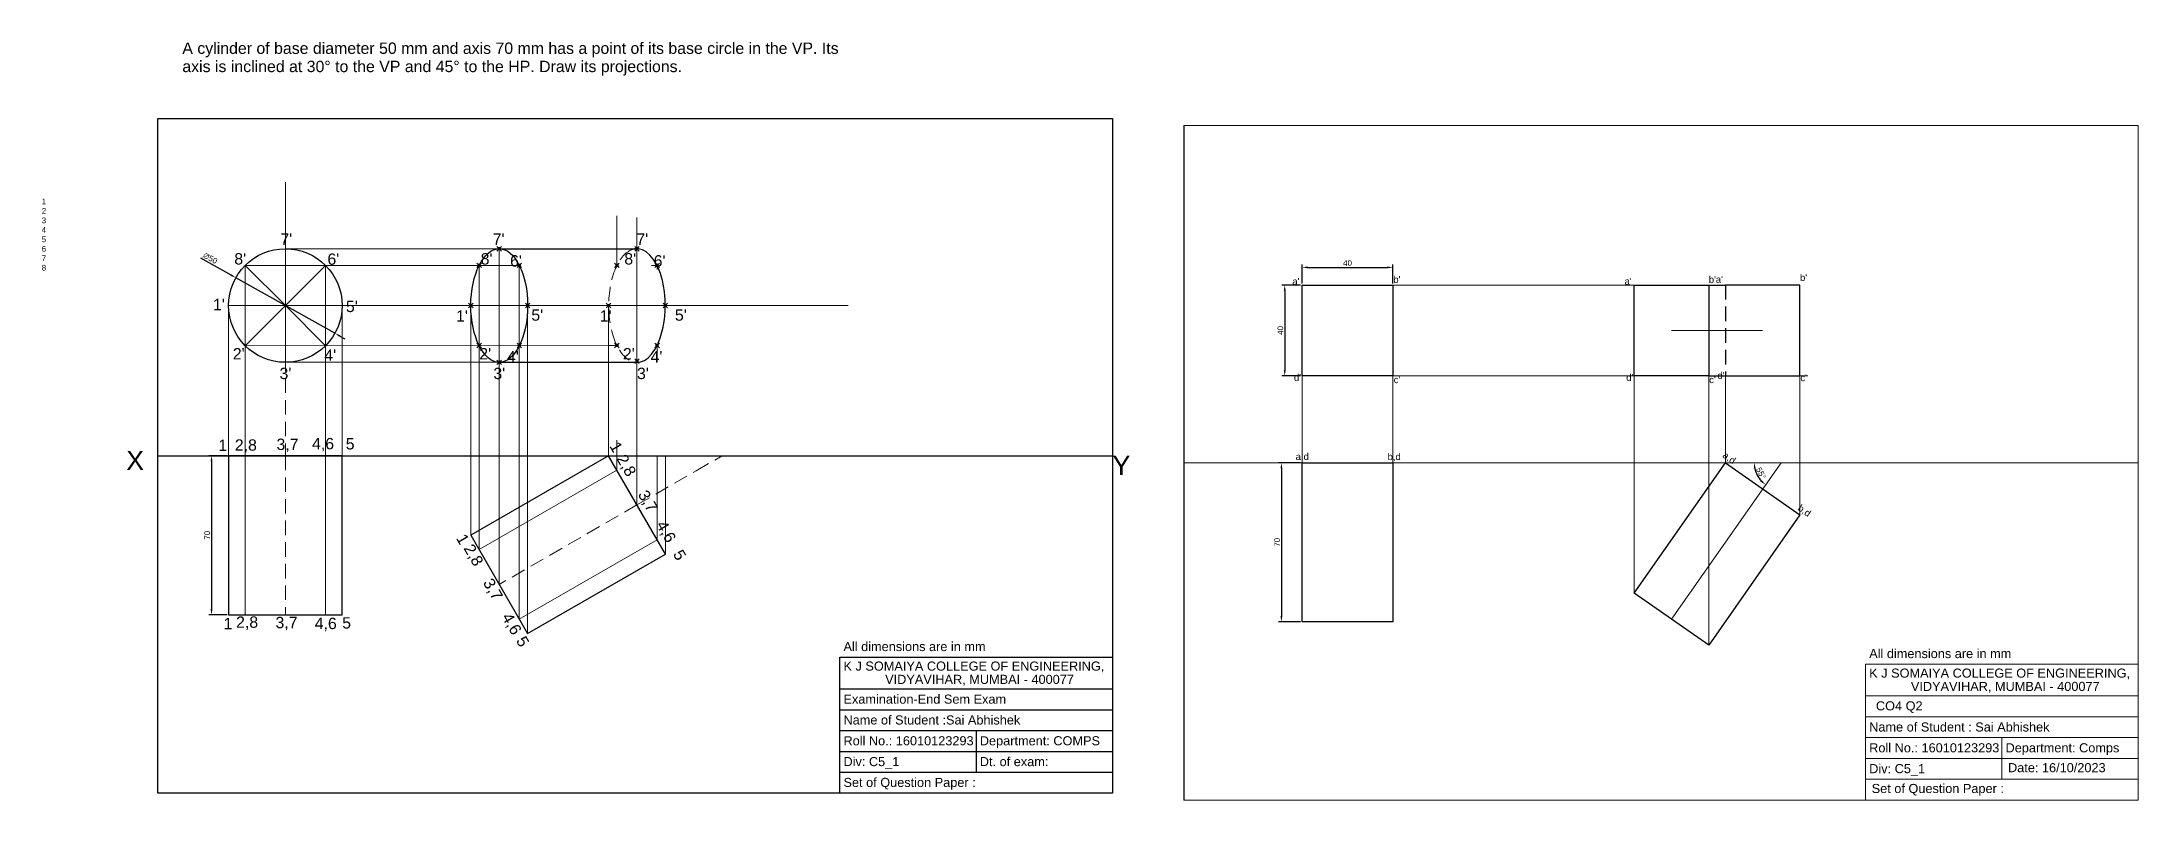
# Model space of a CAD drawing. Header units: millimetres. Extents: x 2588 to 3510, y 1870 to 2204.
import ezdxf

# ---------------------------------------------------------------- set-up
doc = ezdxf.new("R2010")
doc.units = ezdxf.units.MM
doc.header["$PDMODE"] = 99
doc.linetypes.add('HIDDEN', pattern=[9.525, 6.35, -3.175])
doc.styles.get("Standard").update_dxf_attribs({"font": 'arial.ttf'})
doc.dimstyles.new('ISO-25', dxfattribs={"dimtxt": 2.5, "dimasz": 2.5, "dimexe": 1.25, "dimexo": 0.625, "dimtad": 1, "dimtxsty": 'Standard', "dimcen": 2.5, "dimadec": 0, "dimazin": 0, "dimtfac": 1, "dimtmove": 0, "dimatfit": 3, "dimfxl": 1, "dimarcsym": 0})

# ---------------------------------------------------------------- blocks, each defined once
blk = doc.blocks.new('*D4')
at = {"color": 0, "linetype": 'Continuous', "lineweight": -2, "transparency": 16777216}
blk.add_arc((3353.05, 2018.69), 11.83, 192.13357, 222.86643, dxfattribs=at)
at = {"color": 0, "linetype": 'Continuous', "lineweight": 30, "transparency": 16777216}
for points in [[(3341.07, 2016.16), (3341.9, 2016.25), (3341.22, 2018.69)], [(3344.65, 2010.96), (3344.11, 2010.33), (3346.27, 2009)]]:
    blk.add_solid(points, dxfattribs=at)
at = {"layer": 'Defpoints', "color": 0, "linetype": 'Continuous', "lineweight": 30, "transparency": 16777216}
for p in [(3090.18, 2018.69), (3341.82, 2014.97), (3353.05, 2018.69), (3510.18, 2018.69), (3304.87, 1949.88)]:
    blk.add_point(p, dxfattribs=at)
at = {"color": 0, "linetype": 'Continuous', "lineweight": 9, "transparency": 16777216, "insert": (3344.24, 2014.1), "char_height": 2.5, "attachment_point": 5, "rotation": 297.5}
blk.add_mtext('55°', dxfattribs=at)
blk = doc.blocks.new('*D5')
at = {"color": 0, "linetype": 'Continuous', "lineweight": -2, "transparency": 16777216}
for p, q in [((3142.28, 2097.56), (3142.28, 2105.96)), ((3144.78, 2104.71), (3179.78, 2104.71)), ((3182.28, 2097.56), (3182.28, 2105.96))]:
    blk.add_line(p, q, dxfattribs=at)
at = {"color": 0, "linetype": 'Continuous', "lineweight": 30, "transparency": 16777216}
for points in [[(3144.78, 2105.13), (3144.78, 2104.29), (3142.28, 2104.71)], [(3179.78, 2105.13), (3179.78, 2104.29), (3182.28, 2104.71)]]:
    blk.add_solid(points, dxfattribs=at)
at = {"layer": 'Defpoints', "color": 0, "linetype": 'Continuous', "lineweight": 30, "transparency": 16777216}
for p in [(3182.28, 2104.71), (3142.28, 2096.94), (3182.28, 2096.94)]:
    blk.add_point(p, dxfattribs=at)
at = {"color": 0, "linetype": 'Continuous', "lineweight": 9, "transparency": 16777216, "insert": (3162.28, 2106.61), "char_height": 2.5, "attachment_point": 5}
blk.add_mtext('40', dxfattribs=at)
blk = doc.blocks.new('*D6')
at = {"color": 0, "linetype": 'Continuous', "lineweight": -2, "transparency": 16777216}
for p, q in [((3141.65, 2018.69), (3131.94, 2018.69)), ((3133.19, 2016.19), (3133.19, 1951.19)), ((3141.65, 1948.69), (3131.94, 1948.69))]:
    blk.add_line(p, q, dxfattribs=at)
at = {"color": 0, "linetype": 'Continuous', "lineweight": 30, "transparency": 16777216}
for points in [[(3132.77, 2016.19), (3133.6, 2016.19), (3133.19, 2018.69)], [(3132.77, 1951.19), (3133.6, 1951.19), (3133.19, 1948.69)]]:
    blk.add_solid(points, dxfattribs=at)
at = {"layer": 'Defpoints', "color": 0, "linetype": 'Continuous', "lineweight": 30, "transparency": 16777216}
for p in [(3142.28, 2018.69), (3133.19, 1948.69), (3142.28, 1948.69)]:
    blk.add_point(p, dxfattribs=at)
at = {"color": 0, "linetype": 'Continuous', "lineweight": 9, "transparency": 16777216, "insert": (3131.28, 1983.69), "char_height": 2.5, "attachment_point": 5, "rotation": 90}
blk.add_mtext('70', dxfattribs=at)
blk = doc.blocks.new('*D7')
at = {"color": 0, "linetype": 'Continuous', "lineweight": -2, "transparency": 16777216}
for p, q in [((3141.65, 2096.94), (3133.39, 2096.94)), ((3134.64, 2094.44), (3134.64, 2059.44)), ((3141.65, 2056.94), (3133.39, 2056.94))]:
    blk.add_line(p, q, dxfattribs=at)
at = {"color": 0, "linetype": 'Continuous', "lineweight": 30, "transparency": 16777216}
for points in [[(3134.23, 2094.44), (3135.06, 2094.44), (3134.64, 2096.94)], [(3134.23, 2059.44), (3135.06, 2059.44), (3134.64, 2056.94)]]:
    blk.add_solid(points, dxfattribs=at)
at = {"layer": 'Defpoints', "color": 0, "linetype": 'Continuous', "lineweight": 30, "transparency": 16777216}
for p in [(3142.28, 2096.94), (3134.64, 2056.94), (3142.28, 2056.94)]:
    blk.add_point(p, dxfattribs=at)
at = {"color": 0, "linetype": 'Continuous', "lineweight": 9, "transparency": 16777216, "insert": (3132.74, 2076.94), "char_height": 2.5, "attachment_point": 5, "rotation": 90}
blk.add_mtext('40', dxfattribs=at)
blk = doc.blocks.new('*D21')
at = {"color": 0, "lineweight": -2, "transparency": 16777216}
for p, q in [((2669.24, 2021.78), (2661.12, 2021.78)), ((2662.37, 2019.28), (2662.37, 1954.28)), ((2669.24, 1951.78), (2661.12, 1951.78))]:
    blk.add_line(p, q, dxfattribs=at)
at = {"color": 0, "lineweight": 30, "transparency": 16777216}
for points in [[(2661.95, 2019.28), (2662.79, 2019.28), (2662.37, 2021.78)], [(2661.95, 1954.28), (2662.79, 1954.28), (2662.37, 1951.78)]]:
    blk.add_solid(points, dxfattribs=at)
at = {"layer": 'Defpoints', "color": 0, "lineweight": 30, "transparency": 16777216}
for p in [(2669.86, 2021.78), (2662.37, 1951.78), (2669.86, 1951.78)]:
    blk.add_point(p, dxfattribs=at)
at = {"color": 0, "lineweight": 9, "transparency": 16777216, "insert": (2660.47, 1986.78), "char_height": 2.5, "attachment_point": 5, "rotation": 90}
blk.add_mtext('70', dxfattribs=at)
blk = doc.blocks.new('*D22')
at = {"color": 0, "lineweight": -2, "transparency": 16777216}
for p, q in [((2657.54, 2108.84), (2670.87, 2101.36)), ((2716.67, 2075.69), (2673.06, 2100.14)), ((2718.85, 2074.46), (2721.03, 2073.24))]:
    blk.add_line(p, q, dxfattribs=at)
at = {"color": 0, "lineweight": 30, "transparency": 16777216}
for points in [[(2671.08, 2101.73), (2670.67, 2101), (2673.06, 2100.14)], [(2719.05, 2074.83), (2718.64, 2074.1), (2716.67, 2075.69)]]:
    blk.add_solid(points, dxfattribs=at)
at = {"layer": 'Defpoints', "color": 0, "lineweight": 30, "transparency": 16777216}
for p in [(2673.06, 2100.14), (2716.67, 2075.69)]:
    blk.add_point(p, dxfattribs=at)
at = {"color": 0, "lineweight": 9, "transparency": 16777216, "insert": (2661.79, 2108.72), "char_height": 2.5, "attachment_point": 5, "rotation": 330.71956}
blk.add_mtext('∅50', dxfattribs=at)

msp = doc.modelspace()

# ---------------------------------------------------------------- linework, layer by layer
for p, q in [((2638.79, 2170.283), (3058.79, 2170.283)), ((2638.79, 1873.283), (2638.79, 2170.283)), ((3058.79, 2170.283), (3058.79, 1873.283)), ((3090.181, 2167.189), (3090.181, 1870.189)), ((2638.79, 2021.783), (3058.79, 2021.783)), ((2938.79, 1933.106), (3058.79, 1933.106)), ((2938.79, 1873.283), (2938.79, 1933.106)), ((3058.79, 1928.283), (3058.79, 1873.283)), ((2938.79, 1919.116), (3058.79, 1919.116)), ((2938.79, 1909.95), (3058.79, 1909.95)), ((2938.79, 1900.783), (3058.79, 1900.783)), ((2998.79, 1900.783), (2998.79, 1882.45)), ((2938.79, 1891.616), (3058.79, 1891.616)), ((2938.79, 1882.45), (3058.79, 1882.45)), ((3058.79, 1873.283), (2638.79, 1873.283)), ((3058.79, 1873.283), (2938.79, 1873.283))]:
    msp.add_line(p, q)
at = {"linetype": 'Continuous', "lineweight": 9}
for p, q in [((3090.181, 2167.189), (3510.181, 2167.189)), ((3090.181, 1870.189), (3090.181, 2167.189)), ((3510.181, 2167.189), (3510.181, 1870.189)), ((2694.861, 2112.914), (2694.861, 2062.914)), ((2694.861, 2087.914), (2677.184, 2105.592)), ((2694.861, 2087.914), (2712.539, 2105.592)), ((3182.278, 2096.938), (3361.4, 2096.938)), ((3288.484, 1961.349), (3288.484, 2096.938)), ((3321.25, 1938.406), (3321.25, 2096.938)), ((3361.4, 1995.746), (3361.4, 2096.938)), ((2669.861, 2087.914), (2719.861, 2087.914)), ((2694.861, 2087.914), (2677.184, 2070.237)), ((2694.861, 2087.914), (2712.539, 2070.237)), ((3304.867, 2076.938), (3344.867, 2076.938)), ((3142.278, 2056.938), (3142.278, 1948.689)), ((3182.278, 2056.938), (3182.278, 1948.689)), ((3182.278, 2056.938), (3364.871, 2056.938)), ((3328.634, 2018.689), (3328.634, 2056.938)), ((3090.181, 2018.689), (3510.181, 2018.689)), ((3304.867, 1949.877), (3353.05, 2018.689)), ((3390.181, 1930.013), (3510.181, 1930.013)), ((3390.181, 1870.189), (3390.181, 1930.013)), ((3510.181, 1925.189), (3510.181, 1870.189)), ((3390.181, 1916.023), (3510.181, 1916.023)), ((3390.181, 1906.856), (3510.181, 1906.856)), ((3390.181, 1897.689), (3510.181, 1897.689)), ((3450.181, 1897.689), (3450.181, 1879.356)), ((3390.181, 1888.523), (3510.181, 1888.523)), ((3390.181, 1879.356), (3510.181, 1879.356)), ((3510.181, 1870.189), (3090.181, 1870.189)), ((3510.181, 1870.189), (3390.181, 1870.189))]:
    msp.add_line(p, q, dxfattribs=at)
at = {"lineweight": 9}
for p, q in [((2694.861, 2112.914), (2694.861, 2142.263)), ((2840.756, 2105.496), (2840.756, 2127.334)), ((2849.595, 2000.132), (2849.595, 2126.668)), ((2694.861, 2112.914), (2788.973, 2112.914)), ((2788.973, 1965.132), (2788.973, 2112.914)), ((2677.184, 2105.592), (2677.184, 2021.783)), ((2677.184, 2105.592), (2797.812, 2105.592)), ((2712.539, 2105.592), (2712.539, 2021.783)), ((2780.134, 1980.442), (2780.134, 2105.592)), ((2797.812, 1949.823), (2797.812, 2105.592)), ((2840.756, 2105.592), (2840.803, 2105.592)), ((2855.929, 2105.592), (2858.434, 2105.592)), ((2858.434, 2103.709), (2858.434, 2105.592)), ((2669.861, 2087.914), (2669.861, 2021.783)), ((2719.861, 2087.914), (2719.861, 2021.783)), ((2719.861, 2087.914), (2837.095, 2087.914)), ((2776.473, 1986.783), (2776.473, 2087.914)), ((2801.473, 1943.482), (2801.473, 2087.914)), ((2837.095, 2021.783), (2837.095, 2087.914)), ((2677.184, 2070.237), (2837.095, 2070.336)), ((2837.095, 2070.336), (2840.756, 2070.336)), ((2840.756, 2070.332), (2840.756, 2070.336)), ((2858.434, 2062.914), (2858.434, 2070.336)), ((2858.434, 2070.336), (2858.435, 2070.336)), ((2694.861, 2062.914), (2837.095, 2062.914)), ((2837.095, 2062.914), (2849.595, 2062.914)), ((2669.861, 2021.783), (2669.861, 1951.783)), ((2677.184, 2021.783), (2677.184, 1951.783)), ((2712.539, 2021.783), (2712.539, 1951.783)), ((2719.861, 2021.783), (2719.861, 1951.783)), ((2837.095, 2021.783), (2776.473, 1986.783)), ((2840.756, 2015.442), (2840.756, 2028.603)), ((2858.434, 1984.823), (2858.434, 2021.783)), ((2862.095, 1978.482), (2862.095, 2021.783)), ((2840.756, 2015.442), (2780.134, 1980.442)), ((2858.434, 1984.823), (2797.812, 1949.823)), ((2862.095, 1978.482), (2801.473, 1943.482))]:
    msp.add_line(p, q, dxfattribs=at)
at = {"linetype": 'HIDDEN', "lineweight": 9}
for p, q in [((2694.861, 2112.914), (2694.861, 2021.783)), ((2694.861, 2021.783), (2694.861, 1951.783)), ((2875.575, 2015.132), (2887.095, 2021.783)), ((2849.595, 2000.132), (2875.575, 2015.132)), ((2849.595, 2000.132), (2788.973, 1965.132))]:
    msp.add_line(p, q, dxfattribs=at)
at = {"lineweight": 30}
for p, q in [((2788.973, 2112.914), (2849.595, 2112.914)), ((2788.973, 2062.914), (2849.595, 2062.914)), ((2719.861, 2021.783), (2669.861, 2021.783)), ((2669.861, 2021.783), (2669.861, 1951.783)), ((2719.861, 1951.783), (2719.861, 2021.783)), ((2837.095, 2021.783), (2776.473, 1986.783)), ((2862.095, 1978.482), (2837.095, 2021.783)), ((2776.473, 1986.783), (2801.473, 1943.482)), ((2801.473, 1943.482), (2862.095, 1978.482)), ((2669.861, 1951.783), (2719.861, 1951.783))]:
    msp.add_line(p, q, dxfattribs=at)
at = {"linetype": 'Continuous', "lineweight": 30}
for p, q in [((3321.25, 2096.938), (3328.634, 2096.938)), ((3321.25, 2056.938), (3328.634, 2056.938))]:
    msp.add_line(p, q, dxfattribs=at)
at = {"linetype": 'HIDDEN', "lineweight": 30}
msp.add_line((3328.634, 2096.938), (3328.634, 2056.938), dxfattribs=at)
at = {"linetype": 'Continuous', "lineweight": 30}
for points in [[(3142.278, 2096.938), (3182.278, 2096.938), (3182.278, 2056.938), (3142.278, 2056.938)], [(3142.278, 2018.689), (3182.278, 2018.689), (3182.278, 1948.689), (3142.278, 1948.689)], [(3328.634, 2018.689), (3361.4, 1995.746), (3321.25, 1938.406), (3288.484, 1961.349)]]:
    msp.add_lwpolyline(points, close=True, dxfattribs=at)
for points in [[(3288.484, 2096.938), (3321.25, 2096.938), (3321.25, 2056.938), (3288.484, 2056.938), (3288.484, 2096.938)], [(3328.634, 2056.938), (3361.4, 2056.938), (3361.4, 2096.938), (3328.634, 2096.938)]]:
    msp.add_lwpolyline(points, dxfattribs=at)
at = {"lineweight": 9}
msp.add_lwpolyline([(2837.095, 2087.914), (2942.585, 2087.914)], dxfattribs=at)
at = {"lineweight": 30}
msp.add_circle((2694.861, 2087.914), 25, dxfattribs=at)
msp.add_ellipse((2788.973, 2087.914), major_axis=(0, 25), ratio=0.5, dxfattribs=at)
msp.add_ellipse((2849.595, 2087.914), major_axis=(0, 25), ratio=0.4973249, start_param=3.1205583, end_param=6.5128937, dxfattribs=at)
at = {"linetype": 'HIDDEN', "lineweight": 9}
msp.add_ellipse((2849.595, 2087.914), major_axis=(0, 25), ratio=0.4973249, start_param=0.2297084, end_param=3.1205583, dxfattribs=at)
at = {"lineweight": 9}
for p in [(2788.973, 2112.914), (2849.595, 2112.914), (2780.134, 2105.592), (2797.812, 2105.592), (2840.756, 2105.592), (2858.434, 2105.592), (2776.473, 2087.914), (2801.473, 2087.914), (2837.095, 2087.914), (2862.095, 2087.914), (2780.134, 2070.306), (2797.812, 2070.311), (2840.756, 2070.336), (2858.434, 2070.336), (2788.973, 2062.914), (2849.595, 2063.4)]:
    msp.add_point(p, dxfattribs=at)

# ---------------------------------------------------------------- texts
for s, p in [('A cylinder of base diameter 50 mm and axis 70 mm has a point of its base circle in the VP. Its', (2649.519, 2198.698)), ('axis is inclined at 30° to the VP and 45° to the HP. Draw its projections.', (2649.519, 2190.666)), ("7'", (2692.677, 2114.629)), ("7'", (2786.112, 2114.629)), ("7'", (2849.306, 2114.629)), ("8'", (2672.371, 2105.961)), ("6'", (2713.371, 2105.844)), ("8'", (2780.826, 2105.961)), ("6'", (2793.749, 2105.071)), ("8'", (2844.02, 2105.961)), ("6'", (2856.943, 2105.071)), ("1'", (2662.996, 2085.868)), ("5'", (2721.517, 2085.027)), ("1'", (2769.986, 2080.821)), ("5'", (2803.094, 2081.237)), ("1'", (2833.18, 2080.821)), ("5'", (2866.289, 2081.237)), ("2'", (2671.726, 2064.175)), ("4'", (2711.986, 2063.601)), ("2'", (2780.181, 2064.175)), ("4'", (2792.363, 2062.828)), ("2'", (2843.375, 2064.175)), ("4'", (2855.557, 2062.828)), ("3'", (2692.289, 2055.515)), ("3'", (2786.4, 2055.515)), ("3'", (2849.595, 2055.515)), ('4,6', (2706.585, 2024.606)), ('5', (2721.426, 2024.555)), ('1', (2665.353, 2023.908)), ('2,8', (2672.605, 2023.998)), ('3,7', (2690.95, 2024.322)), ('1', (2667.647, 1945.402)), ('2,8', (2673.171, 1946.03)), ('3,7', (2690.51, 1945.866)), ('4,6', (2707.767, 1945.458)), ('5', (2719.872, 1945.703))]:
    msp.add_text(s, height=5, dxfattribs=at).set_placement(p)
for s, p in [('1', (2837.336, 2026.057)), ('2,8', (2840.385, 2020.515)), ('3,7', (2849.837, 2004.789)), ('1', (2769.839, 1985.51)), ('4,6', (2857.902, 1991.391)), ('2,8', (2773.145, 1981.041)), ('5', (2865.277, 1978.512)), ('3,7', (2781.673, 1965.943)), ('4,6', (2789.948, 1950.793)), ('5', (2796.213, 1940.433))]:
    msp.add_text(s, height=5, rotation=300, dxfattribs=at).set_placement(p)
for s, height, p in [('All dimensions are in mm', 4.00791, (2940.468, 1935.789)), ('K J SOMAIYA COLLEGE OF ENGINEERING, ', 4.00791, (2940.468, 1927.181)), ('VIDYAVIHAR, MUMBAI - 400077', 4.00791, (2958.805, 1921.329)), ('Examination-End Sem Exam', 4.00791, (2940.468, 1912.632)), ('CO4 Q2', 4.0079, (3394.816, 1909.677)), ('Name of Student :Sai Abhishek ', 4.00791, (2940.468, 1903.466)), ('Roll No.: 16010123293', 4.00791, (2940.468, 1894.299)), ('Department: COMPS', 4.00791, (3000.468, 1894.299)), ('Div: C5_1', 4.0079, (2940.468, 1885.132)), ('Dt. of exam:', 4.00791, (3000.468, 1885.132)), ('Date: 16/10/2023', 4.00791, (3452.946, 1882.463)), ('Set of Question Paper : ', 4.00791, (2940.468, 1875.966)), ('Set of Question Paper : ', 4.00791, (3392.946, 1873.296))]:
    msp.add_text(s, height=height).set_placement(p)
at = {"linetype": 'Continuous', "lineweight": 9}
for s, height, p in [('All dimensions are in mm', 4.00791, (3391.859, 1932.695)), ('K J SOMAIYA COLLEGE OF ENGINEERING, ', 4.00791, (3391.859, 1924.087)), ('VIDYAVIHAR, MUMBAI - 400077', 4.00791, (3410.195, 1918.235)), ('Name of Student : Sai Abhishek', 4.00791, (3391.859, 1900.372)), ('Roll No.: 16010123293', 4.00791, (3391.859, 1891.205)), ('Department: Comps', 4.00791, (3451.859, 1891.205)), ('Div: C5_1', 4.0079, (3391.859, 1882.039))]:
    msp.add_text(s, height=height, dxfattribs=at).set_placement(p)
at = {"lineweight": 9, "insert": (2587.647, 2134.977), "char_height": 2.5, "attachment_point": 1}
msp.add_mtext_dynamic_manual_height_columns('1\\P2\\P3\\P4\\P5\\P6\\P7\\P8', width=23.28057, gutter_width=42.5, heights=[0], dxfattribs=at)
at = {"linetype": 'Continuous', "lineweight": 9, "char_height": 3, "attachment_point": 1}
for s, insert in [("a'", (3137.982, 2100.063)), ("b'", (3182.433, 2100.843)), ("a'", (3284.188, 2100.063)), ("b'", (3321.255, 2100.843)), ("a'", (3324.343, 2100.919)), ("b'", (3361.4, 2101.699)), ("d'", (3138.717, 2057.756)), ("d'", (3284.923, 2057.756)), ("d'", (3325.079, 2058.612)), ("c'", (3361.577, 2057.612)), ("c'", (3182.61, 2056.756)), ("c'", (3321.432, 2056.756)), ('a,d', (3139.44, 2022.919)), ('b,d', (3179.901, 2022.863))]:
    msp.add_mtext_dynamic_manual_height_columns(s, width=2.29392, gutter_width=42.5, heights=[0], dxfattribs=dict(at, insert=insert))
at = {"char_height": 8.5, "attachment_point": 1}
for s, width, insert in [('X', 7.5626, (2624.781, 2023.943)), ('Y', 20.25103, (3058.79, 2021.783))]:
    msp.add_mtext_dynamic_manual_height_columns(s, width=width, gutter_width=42.5, heights=[0], dxfattribs=dict(at, insert=insert))
at = {"linetype": 'Continuous', "lineweight": 9, "char_height": 3, "attachment_point": 1, "rotation": 325}
for s, insert in [('a,d', (3328.736, 2023.782)), ('b,d', (3361.847, 2000.529))]:
    msp.add_mtext_dynamic_manual_height_columns(s, width=2.29392, gutter_width=42.5, heights=[0], dxfattribs=dict(at, insert=insert))

# ---------------------------------------------------------------- dimensions: what is measured, and where the dimension line sits
at = {"lineweight": 9}
dim = msp.add_diameter_dim_2p(p1=(2716.667, 2075.687), p2=(2673.055, 2100.141), dimstyle='ISO-25', dxfattribs=at)
dim.commit()
dim.dimension.update_dxf_attribs({"geometry": '*D22', "text_midpoint": (2660.826, 2106.999), "dimtype": 163})
at = {"linetype": 'Continuous', "lineweight": 9}
dim = msp.add_linear_dim(base=(3182.278, 2104.71), p1=(3142.278, 2096.938), p2=(3182.278, 2096.938), dimstyle='ISO-25', dxfattribs=at)
dim.commit()
dim.dimension.update_dxf_attribs({"geometry": '*D5', "text_midpoint": (3162.278, 2106.611)})
for base, p1, p2, picture, middle in [((3134.644, 2056.938), (3142.278, 2096.938), (3142.278, 2056.938), '*D7', (3132.742, 2076.938)), ((3133.186, 1948.689), (3142.278, 2018.689), (3142.278, 1948.689), '*D6', (3131.285, 1983.689))]:
    dim = msp.add_linear_dim(base=base, p1=p1, p2=p2, angle=90, dimstyle='ISO-25', dxfattribs=at)
    dim.commit()
    dim.dimension.update_dxf_attribs({"geometry": picture, "text_midpoint": middle})
at = {"lineweight": 9}
dim = msp.add_linear_dim(base=(2662.37, 1951.783), p1=(2669.861, 2021.783), p2=(2669.861, 1951.783), angle=90, dimstyle='ISO-25', dxfattribs=at)
dim.commit()
dim.dimension.update_dxf_attribs({"geometry": '*D21', "text_midpoint": (2660.469, 1986.783)})
at = {"linetype": 'Continuous', "lineweight": 9}
dim = msp.add_angular_dim_2l(base=(3341.823, 2014.969), line1=((3090.181, 2018.689), (3510.181, 2018.689)), line2=((3304.867, 1949.877), (3353.05, 2018.689)), dimstyle='ISO-25', dxfattribs=at)
dim.commit()
dim.dimension.update_dxf_attribs({"geometry": '*D4', "text_midpoint": (3344.241, 2014.104)})

doc.saveas('drawing.dxf')
